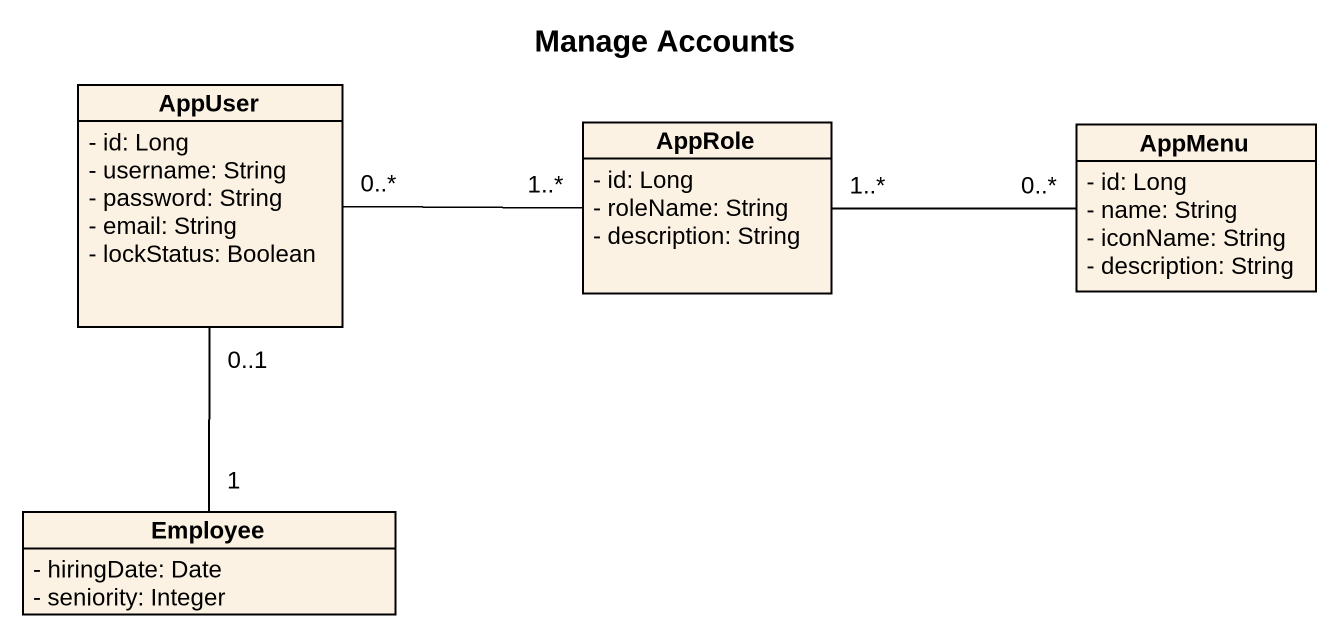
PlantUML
@startuml
title Manage Accounts
hide circle
hide empty members
skinparam classAttributeIconSize 0
class AppUser {
  - id: Long
  - username: String
  - password: String
  - email: String
  - lockStatus: Boolean
}
class AppRole {
  - id: Long
  - roleName: String
  - description: String
}
class AppMenu {
  - id: Long
  - name: String
  - iconName: String
  - description: String
}
class Employee {
  - hiringDate: Date
  - seniority: Integer
}
AppUser "0..*" -right- "1..*" AppRole
AppRole "1..*" -right- "0..*" AppMenu
Employee "1" -up- "0..1" AppUser
@enduml
